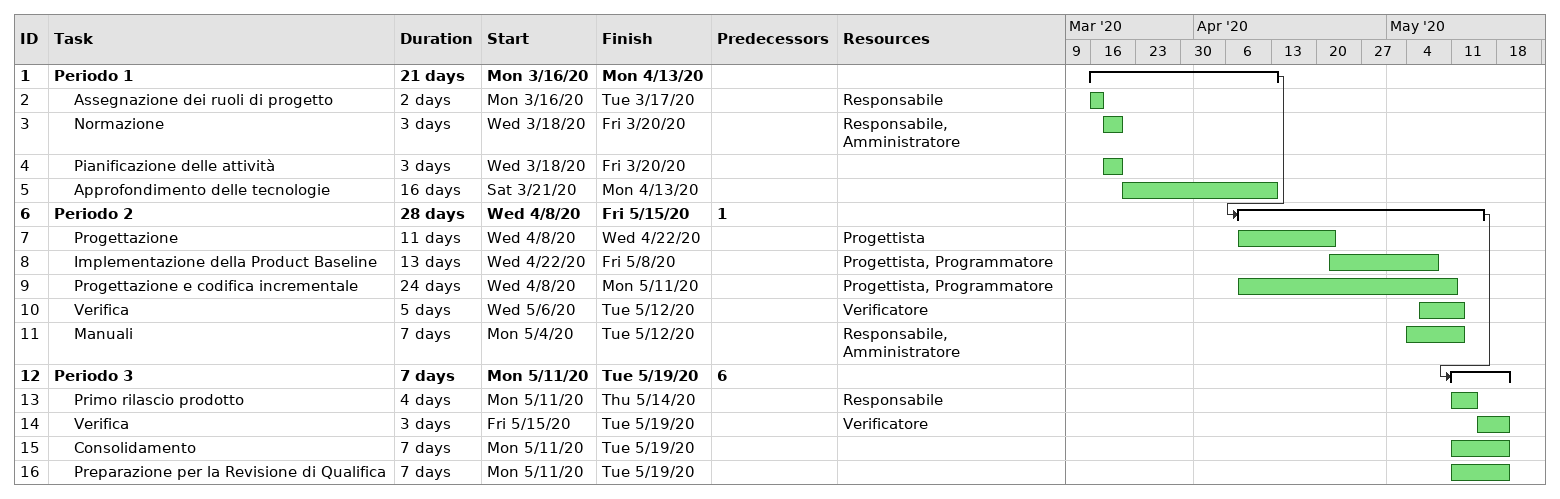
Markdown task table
| ID | Level | Task | Duration | Start | Finish | Predecessors | Resources |
|---|---|---|---|---|---|---|---|
| 1 | 1 | **Periodo 1** | 21d | 2020-03-16 | 2020-04-13 |  |  |
| 2 | 2 | Assegnazione dei ruoli di progetto | 2d | 2020-03-16 | 2020-03-17 |  | Responsabile |
| 3 | 2 | Normazione | 3d | 2020-03-18 | 2020-03-20 |  | Responsabile, Amministratore |
| 4 | 2 | Pianificazione delle attività | 3d | 2020-03-18 | 2020-03-20 |  |  |
| 5 | 2 | Approfondimento delle tecnologie | 16d | 2020-03-21 | 2020-04-13 |  |  |
| 6 | 1 | **Periodo 2** | 28d | 2020-04-08 | 2020-05-15 | 1 |  |
| 7 | 2 | Progettazione | 11d | 2020-04-08 | 2020-04-22 |  | Progettista |
| 8 | 2 | Implementazione della Product Baseline | 13d | 2020-04-22 | 2020-05-08 |  | Progettista, Programmatore |
| 9 | 2 | Progettazione e codifica incrementale | 24d | 2020-04-08 | 2020-05-11 |  | Progettista, Programmatore |
| 10 | 2 | Verifica | 5d | 2020-05-06 | 2020-05-12 |  | Verificatore |
| 11 | 2 | Manuali | 7d | 2020-05-04 | 2020-05-12 |  | Responsabile, Amministratore |
| 12 | 1 | **Periodo 3** | 7d | 2020-05-11 | 2020-05-19 | 6 |  |
| 13 | 2 | Primo rilascio prodotto | 4d | 2020-05-11 | 2020-05-14 |  | Responsabile |
| 14 | 2 | Verifica | 3d | 2020-05-15 | 2020-05-19 |  | Verificatore |
| 15 | 2 | Consolidamento | 7d | 2020-05-11 | 2020-05-19 |  |  |
| 16 | 2 | Preparazione per la Revisione di Qualifica | 7d | 2020-05-11 | 2020-05-19 |  |  |
